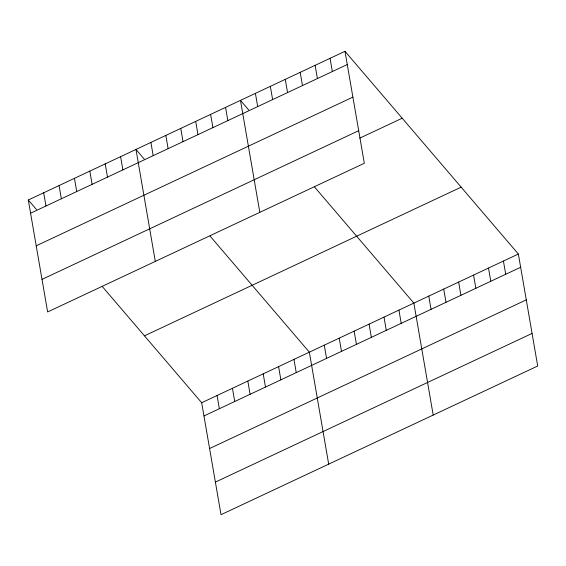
<?xml version="1.0" encoding="UTF-8"?>
<svg xmlns="http://www.w3.org/2000/svg" width="566" height="566" viewBox="0 0 566 566"><rect width="100%" height="100%" fill="white"/><g stroke="black" fill="none" stroke-linecap="round" stroke-linejoin="round"><path stroke-width="0.85" d="M344.984 51.315L364.32 163.27L47.636 311.958L28.3 199.996L344.984 51.315L518.364 254.042L537.7 366.004L221.016 514.685L201.68 402.73L102.354 286.594M30.585 213.219L347.269 64.538M36.21 245.807L352.894 97.119M42.011 279.378L358.695 130.689M359.764 138.132L402.2 118.216M144.464 335.829L461.148 187.141M201.68 402.73L518.364 254.042M203.965 415.953L520.642 267.265M209.59 448.534L526.274 299.853M215.391 482.105L532.075 333.424M248.651 109.938L240.479 100.38L259.815 212.342M314.533 186.971L413.859 303.107L433.195 415.069M144.146 159.004L135.974 149.445L155.31 261.407M210.028 236.036L309.347 352.172L328.69 464.134M28.3 199.996L36.472 209.554M503.429 261.053L505.714 274.277M488.5 268.065L490.786 281.288M473.572 275.069L475.857 288.292M458.644 282.08L460.929 295.303M443.716 289.092L446.001 302.315M428.787 296.103L431.073 309.326M398.924 310.118L401.209 323.342M383.996 317.13L386.281 330.353M330.056 58.319L332.341 71.549M369.067 324.134L371.353 337.364M315.128 65.331L317.406 78.554M354.139 331.145L356.424 344.369M300.192 72.342L302.477 85.565M339.211 338.157L341.496 351.38M285.264 79.353L287.549 92.576M324.283 345.168L326.561 358.391M270.336 86.357L272.621 99.581M255.407 93.369L257.693 106.592M293.966 359.396L296.251 372.619M278.585 366.619L280.87 379.843M225.551 107.391L227.829 120.615M263.204 373.843L265.489 387.066M210.616 114.396L212.901 127.619M247.823 381.06L250.108 394.283M195.687 121.407L197.973 134.63M232.442 388.283L234.727 401.506M180.759 128.418L183.044 141.642M217.061 395.507L219.346 408.73M165.831 135.423L168.116 148.653M150.903 142.434L153.188 155.657M120.593 156.669L122.872 169.892M105.205 163.885L107.49 177.108M89.824 171.109L92.109 184.332M74.443 178.332L76.728 191.556M59.062 185.556L61.347 198.779M43.681 192.773L45.966 205.996"/></g></svg>
